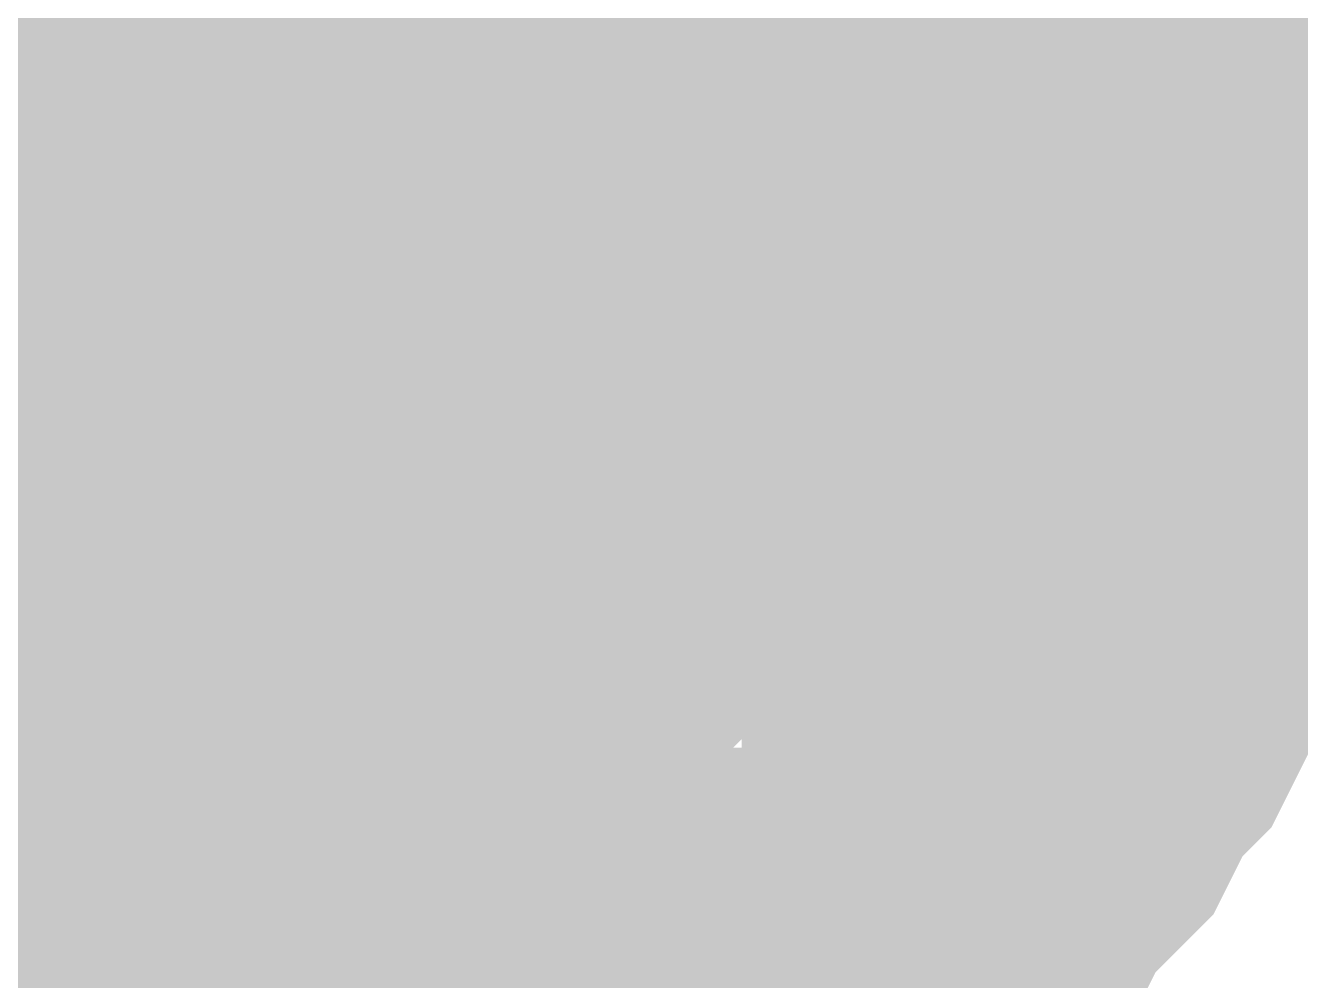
# Model space of a CAD drawing. Header units: inches. Extents: x 0 to 841, y 0 to 594.
# Drawn here: x 272.357 to 273.345, y 116.917 to 117.657 of the extents above; entities that cross this region are included whole.
import ezdxf

# ---------------------------------------------------------------- set-up
doc = ezdxf.new("R2010")
doc.units = ezdxf.units.IN
doc.layers.add('Sheet', color=255, linetype='Continuous')

msp = doc.modelspace()

# ---------------------------------------------------------------- linework, layer by layer
at = {"layer": 'Sheet'}
msp.add_lwpolyline([(272.24601, 117.5, 0.508, 0.508, 1), (272.75401, 117.5, 0.508, 0.508, 1)], format="xyseb", close=True, dxfattribs=at)
for points in [[(272.90728, 117.82078, 0.29972, 0.29972, 0), (272.92974, 117.79832, 0.29972, 0.29972, 0), (272.92974, 117.77586, 0.29972, 0.29972, 0), (272.9522, 117.7534, 0.29972, 0.29972, 0), (272.9522, 117.73094, 0.29972, 0.29972, 0), (272.97466, 117.70848, 0.29972, 0.29972, 0), (272.97466, 117.68603, 0.29972, 0.29972, 0), (272.99712, 117.66357, 0.29972, 0.29972, 0), (272.99712, 117.64111, 0.29972, 0.29972, 0), (272.99712, 117.61865, 0.29972, 0.29972, 0), (273.01957, 117.59619, 0.29972, 0.29972, 0), (273.01957, 117.57373, 0.29972, 0.29972, 0), (273.01957, 117.52881, 0.29972, 0.29972, 0), (273.01957, 117.50635, 0.29972, 0.29972, 0), (273.01957, 117.48389, 0.29972, 0.29972, 0)], [(272.90728, 117.82078, 0.29972, 0.29972, 0), (272.92974, 117.79832, 0.29972, 0.29972, 0), (272.92974, 117.77586, 0.29972, 0.29972, 0), (272.9522, 117.7534, 0.29972, 0.29972, 0), (272.9522, 117.73094, 0.29972, 0.29972, 0), (272.97466, 117.70848, 0.29972, 0.29972, 0), (272.97466, 117.68603, 0.29972, 0.29972, 0), (272.99712, 117.66357, 0.29972, 0.29972, 0), (272.99712, 117.64111, 0.29972, 0.29972, 0), (272.99712, 117.61865, 0.29972, 0.29972, 0), (273.01957, 117.59619, 0.29972, 0.29972, 0), (273.01957, 117.57373, 0.29972, 0.29972, 0), (273.01957, 117.52881, 0.29972, 0.29972, 0), (273.01957, 117.50635, 0.29972, 0.29972, 0), (273.01957, 117.48389, 0.29972, 0.29972, 0)], [(273.22169, 117.82078, 0.29972, 0.29972, 0), (273.22169, 117.77586, 0.29972, 0.29972, 0), (273.24415, 117.7534, 0.29972, 0.29972, 0), (273.24415, 117.70848, 0.29972, 0.29972, 0), (273.26661, 117.68603, 0.29972, 0.29972, 0), (273.26661, 117.64111, 0.29972, 0.29972, 0), (273.28907, 117.59619, 0.29972, 0.29972, 0), (273.28907, 117.57373, 0.29972, 0.29972, 0), (273.28907, 117.52881, 0.29972, 0.29972, 0), (273.28907, 117.48389, 0.29972, 0.29972, 0)], [(273.22169, 117.82078, 0.29972, 0.29972, 0), (273.22169, 117.77586, 0.29972, 0.29972, 0), (273.24415, 117.7534, 0.29972, 0.29972, 0), (273.24415, 117.70848, 0.29972, 0.29972, 0), (273.26661, 117.68603, 0.29972, 0.29972, 0), (273.26661, 117.64111, 0.29972, 0.29972, 0), (273.28907, 117.59619, 0.29972, 0.29972, 0), (273.28907, 117.57373, 0.29972, 0.29972, 0), (273.28907, 117.52881, 0.29972, 0.29972, 0), (273.28907, 117.48389, 0.29972, 0.29972, 0)], [(273.22169, 117.82078, 0.29972, 0.29972, 0), (273.22169, 117.77586, 0.29972, 0.29972, 0), (273.24415, 117.7534, 0.29972, 0.29972, 0), (273.24415, 117.70848, 0.29972, 0.29972, 0), (273.26661, 117.68603, 0.29972, 0.29972, 0), (273.26661, 117.64111, 0.29972, 0.29972, 0), (273.28907, 117.59619, 0.29972, 0.29972, 0), (273.28907, 117.57373, 0.29972, 0.29972, 0), (273.28907, 117.52881, 0.29972, 0.29972, 0), (273.28907, 117.48389, 0.29972, 0.29972, 0)], [(257.52369, 117.48389, 0.7493, 0.7493, 0), (272.5255, 117.48389, 0.7493, 0.7493, 0), (272.5255, 114.99093, 0.7493, 0.7493, 0)], [(277.51114, 117.48389, 0.7493, 0.7493, 0), (272.5255, 117.48389, 0.7493, 0.7493, 0)], [(272.97466, 117.70848, 0.09906, 0.09906, 0), (272.97466, 117.68603, 0.09906, 0.09906, 0), (272.99712, 117.66357, 0.09906, 0.09906, 0), (272.99712, 117.64111, 0.09906, 0.09906, 0), (272.99712, 117.61865, 0.09906, 0.09906, 0), (273.01957, 117.59619, 0.09906, 0.09906, 0), (273.01957, 117.57373, 0.09906, 0.09906, 0), (273.01957, 117.52881, 0.09906, 0.09906, 0), (273.01957, 117.50635, 0.09906, 0.09906, 0), (273.01957, 117.48389, 0.09906, 0.09906, 0)], [(272.97466, 117.70848, 0.09906, 0.09906, 0), (272.97466, 117.68603, 0.09906, 0.09906, 0), (272.99712, 117.66357, 0.09906, 0.09906, 0), (272.99712, 117.64111, 0.09906, 0.09906, 0), (272.99712, 117.61865, 0.09906, 0.09906, 0), (273.01957, 117.59619, 0.09906, 0.09906, 0), (273.01957, 117.57373, 0.09906, 0.09906, 0), (273.01957, 117.52881, 0.09906, 0.09906, 0), (273.01957, 117.50635, 0.09906, 0.09906, 0), (273.01957, 117.48389, 0.09906, 0.09906, 0)], [(273.24415, 117.70848, 0.09906, 0.09906, 0), (273.26661, 117.68603, 0.09906, 0.09906, 0), (273.26661, 117.64111, 0.09906, 0.09906, 0), (273.28907, 117.59619, 0.09906, 0.09906, 0), (273.28907, 117.57373, 0.09906, 0.09906, 0), (273.28907, 117.52881, 0.09906, 0.09906, 0), (273.28907, 117.48389, 0.09906, 0.09906, 0)], [(273.24415, 117.70848, 0.09906, 0.09906, 0), (273.26661, 117.68603, 0.09906, 0.09906, 0), (273.26661, 117.64111, 0.09906, 0.09906, 0), (273.28907, 117.59619, 0.09906, 0.09906, 0), (273.28907, 117.57373, 0.09906, 0.09906, 0), (273.28907, 117.52881, 0.09906, 0.09906, 0), (273.28907, 117.48389, 0.09906, 0.09906, 0)], [(273.24415, 117.70848, 0.09906, 0.09906, 0), (273.26661, 117.68603, 0.09906, 0.09906, 0), (273.26661, 117.64111, 0.09906, 0.09906, 0), (273.28907, 117.59619, 0.09906, 0.09906, 0), (273.28907, 117.57373, 0.09906, 0.09906, 0), (273.28907, 117.52881, 0.09906, 0.09906, 0), (273.28907, 117.48389, 0.09906, 0.09906, 0)], [(277.51114, 117.48389, 0.29972, 0.29972, 0), (272.5255, 117.48389, 0.29972, 0.29972, 0)], [(273.01957, 117.48389, 0.29972, 0.29972, 0), (273.01957, 117.46143, 0.29972, 0.29972, 0), (273.01957, 117.43897, 0.29972, 0.29972, 0), (273.01957, 117.41652, 0.29972, 0.29972, 0), (273.01957, 117.39406, 0.29972, 0.29972, 0), (272.99712, 117.3716, 0.29972, 0.29972, 0), (272.99712, 117.34914, 0.29972, 0.29972, 0), (272.99712, 117.30422, 0.29972, 0.29972, 0), (272.97466, 117.28176, 0.29972, 0.29972, 0), (272.97466, 117.28176, 0.29972, 0.29972, 0), (272.9522, 117.2593, 0.29972, 0.29972, 0), (272.9522, 117.23684, 0.29972, 0.29972, 0), (272.92974, 117.21438, 0.29972, 0.29972, 0), (272.92974, 117.19192, 0.29972, 0.29972, 0), (272.90728, 117.16946, 0.29972, 0.29972, 0), (272.88483, 117.14701, 0.29972, 0.29972, 0), (272.86237, 117.14701, 0.29972, 0.29972, 0), (272.86237, 117.12455, 0.29972, 0.29972, 0), (272.83991, 117.10209, 0.29972, 0.29972, 0), (272.81745, 117.07963, 0.29972, 0.29972, 0), (272.795, 117.07963, 0.29972, 0.29972, 0), (272.77254, 117.05717, 0.29972, 0.29972, 0), (272.75008, 117.05717, 0.29972, 0.29972, 0), (272.72762, 117.03471, 0.29972, 0.29972, 0), (272.72762, 117.03471, 0.29972, 0.29972, 0), (272.70516, 117.01225, 0.29972, 0.29972, 0), (272.66025, 117.01225, 0.29972, 0.29972, 0), (272.63779, 117.01225, 0.29972, 0.29972, 0), (272.61533, 116.98979, 0.29972, 0.29972, 0), (272.59288, 116.98979, 0.29972, 0.29972, 0), (272.57042, 116.98979, 0.29972, 0.29972, 0), (272.54796, 116.98979, 0.29972, 0.29972, 0), (272.5255, 116.98979, 0.29972, 0.29972, 0)], [(273.01957, 117.48389, 0.29972, 0.29972, 0), (273.01957, 117.46143, 0.29972, 0.29972, 0), (273.01957, 117.43897, 0.29972, 0.29972, 0), (273.01957, 117.41652, 0.29972, 0.29972, 0), (273.01957, 117.39406, 0.29972, 0.29972, 0), (272.99712, 117.3716, 0.29972, 0.29972, 0), (272.99712, 117.34914, 0.29972, 0.29972, 0), (272.99712, 117.30422, 0.29972, 0.29972, 0), (272.97466, 117.28176, 0.29972, 0.29972, 0), (272.97466, 117.28176, 0.29972, 0.29972, 0), (272.9522, 117.2593, 0.29972, 0.29972, 0), (272.9522, 117.23684, 0.29972, 0.29972, 0), (272.92974, 117.21438, 0.29972, 0.29972, 0), (272.92974, 117.19192, 0.29972, 0.29972, 0), (272.90728, 117.16946, 0.29972, 0.29972, 0), (272.88483, 117.14701, 0.29972, 0.29972, 0), (272.86237, 117.14701, 0.29972, 0.29972, 0), (272.86237, 117.12455, 0.29972, 0.29972, 0), (272.83991, 117.10209, 0.29972, 0.29972, 0), (272.81745, 117.07963, 0.29972, 0.29972, 0), (272.795, 117.07963, 0.29972, 0.29972, 0), (272.77254, 117.05717, 0.29972, 0.29972, 0), (272.75008, 117.05717, 0.29972, 0.29972, 0), (272.72762, 117.03471, 0.29972, 0.29972, 0), (272.72762, 117.03471, 0.29972, 0.29972, 0), (272.70516, 117.01225, 0.29972, 0.29972, 0), (272.66025, 117.01225, 0.29972, 0.29972, 0), (272.63779, 117.01225, 0.29972, 0.29972, 0), (272.61533, 116.98979, 0.29972, 0.29972, 0), (272.59288, 116.98979, 0.29972, 0.29972, 0), (272.57042, 116.98979, 0.29972, 0.29972, 0), (272.54796, 116.98979, 0.29972, 0.29972, 0), (272.5255, 116.98979, 0.29972, 0.29972, 0)], [(273.28907, 117.48389, 0.29972, 0.29972, 0), (273.28907, 117.43897, 0.29972, 0.29972, 0), (273.28907, 117.41652, 0.29972, 0.29972, 0), (273.28907, 117.3716, 0.29972, 0.29972, 0), (273.26661, 117.32668, 0.29972, 0.29972, 0), (273.26661, 117.30422, 0.29972, 0.29972, 0), (273.24415, 117.2593, 0.29972, 0.29972, 0), (273.24415, 117.23684, 0.29972, 0.29972, 0), (273.22169, 117.19192, 0.29972, 0.29972, 0), (273.22169, 117.16946, 0.29972, 0.29972, 0), (273.19924, 117.12455, 0.29972, 0.29972, 0), (273.17678, 117.10209, 0.29972, 0.29972, 0), (273.15432, 117.05717, 0.29972, 0.29972, 0), (273.13186, 117.03471, 0.29972, 0.29972, 0), (273.1094, 117.01225, 0.29972, 0.29972, 0), (273.08695, 116.96733, 0.29972, 0.29972, 0), (273.06449, 116.94487, 0.29972, 0.29972, 0), (273.04203, 116.92241, 0.29972, 0.29972, 0), (272.99712, 116.89995, 0.29972, 0.29972, 0), (272.97466, 116.8775, 0.29972, 0.29972, 0), (272.9522, 116.85504, 0.29972, 0.29972, 0), (272.90728, 116.83258, 0.29972, 0.29972, 0), (272.88483, 116.81012, 0.29972, 0.29972, 0), (272.83991, 116.78766, 0.29972, 0.29972, 0), (272.81745, 116.78766, 0.29972, 0.29972, 0), (272.77254, 116.7652, 0.29972, 0.29972, 0)], [(273.28907, 117.48389, 0.29972, 0.29972, 0), (273.28907, 117.43897, 0.29972, 0.29972, 0), (273.28907, 117.41652, 0.29972, 0.29972, 0), (273.28907, 117.3716, 0.29972, 0.29972, 0), (273.26661, 117.32668, 0.29972, 0.29972, 0), (273.26661, 117.30422, 0.29972, 0.29972, 0), (273.24415, 117.2593, 0.29972, 0.29972, 0), (273.24415, 117.23684, 0.29972, 0.29972, 0), (273.22169, 117.19192, 0.29972, 0.29972, 0), (273.22169, 117.16946, 0.29972, 0.29972, 0), (273.19924, 117.12455, 0.29972, 0.29972, 0), (273.17678, 117.10209, 0.29972, 0.29972, 0), (273.15432, 117.05717, 0.29972, 0.29972, 0), (273.13186, 117.03471, 0.29972, 0.29972, 0), (273.1094, 117.01225, 0.29972, 0.29972, 0), (273.08695, 116.96733, 0.29972, 0.29972, 0), (273.06449, 116.94487, 0.29972, 0.29972, 0), (273.04203, 116.92241, 0.29972, 0.29972, 0), (272.99712, 116.89995, 0.29972, 0.29972, 0), (272.97466, 116.8775, 0.29972, 0.29972, 0), (272.9522, 116.85504, 0.29972, 0.29972, 0), (272.90728, 116.83258, 0.29972, 0.29972, 0), (272.88483, 116.81012, 0.29972, 0.29972, 0), (272.83991, 116.78766, 0.29972, 0.29972, 0), (272.81745, 116.78766, 0.29972, 0.29972, 0), (272.77254, 116.7652, 0.29972, 0.29972, 0)], [(273.28907, 117.48389, 0.29972, 0.29972, 0), (273.28907, 117.43897, 0.29972, 0.29972, 0), (273.28907, 117.41652, 0.29972, 0.29972, 0), (273.28907, 117.3716, 0.29972, 0.29972, 0), (273.26661, 117.32668, 0.29972, 0.29972, 0), (273.26661, 117.30422, 0.29972, 0.29972, 0), (273.24415, 117.2593, 0.29972, 0.29972, 0), (273.24415, 117.23684, 0.29972, 0.29972, 0), (273.22169, 117.19192, 0.29972, 0.29972, 0), (273.22169, 117.16946, 0.29972, 0.29972, 0), (273.19924, 117.12455, 0.29972, 0.29972, 0), (273.17678, 117.10209, 0.29972, 0.29972, 0), (273.15432, 117.05717, 0.29972, 0.29972, 0), (273.13186, 117.03471, 0.29972, 0.29972, 0), (273.1094, 117.01225, 0.29972, 0.29972, 0), (273.08695, 116.96733, 0.29972, 0.29972, 0), (273.06449, 116.94487, 0.29972, 0.29972, 0), (273.04203, 116.92241, 0.29972, 0.29972, 0), (272.99712, 116.89995, 0.29972, 0.29972, 0), (272.97466, 116.8775, 0.29972, 0.29972, 0), (272.9522, 116.85504, 0.29972, 0.29972, 0), (272.90728, 116.83258, 0.29972, 0.29972, 0), (272.88483, 116.81012, 0.29972, 0.29972, 0), (272.83991, 116.78766, 0.29972, 0.29972, 0), (272.81745, 116.78766, 0.29972, 0.29972, 0), (272.77254, 116.7652, 0.29972, 0.29972, 0)], [(273.01957, 117.48389, 0.29972, 0.29972, 0), (273.01957, 117.48389, 0.29972, 0.29972, 0), (273.01957, 117.48389, 0.29972, 0.29972, 0), (273.01957, 117.48389, 0.29972, 0.29972, 0), (273.01957, 117.48389, 0.29972, 0.29972, 0), (273.01957, 117.48389, 0.29972, 0.29972, 0), (273.01957, 117.48389, 0.29972, 0.29972, 0), (273.01957, 117.48389, 0.29972, 0.29972, 0), (273.01957, 117.48389, 0.29972, 0.29972, 0), (273.01957, 117.48389, 0.29972, 0.29972, 0), (273.01957, 117.48389, 0.29972, 0.29972, 0), (273.01957, 117.48389, 0.29972, 0.29972, 0), (273.01957, 117.48389, 0.29972, 0.29972, 0), (273.01957, 117.48389, 0.29972, 0.29972, 0), (273.01957, 117.48389, 0.29972, 0.29972, 0), (273.01957, 117.48389, 0.29972, 0.29972, 0), (273.01957, 117.48389, 0.29972, 0.29972, 0), (273.01957, 117.48389, 0.29972, 0.29972, 0), (273.01957, 117.48389, 0.29972, 0.29972, 0), (273.01957, 117.48389, 0.29972, 0.29972, 0), (273.01957, 117.48389, 0.29972, 0.29972, 0), (273.01957, 117.48389, 0.29972, 0.29972, 0), (273.01957, 117.48389, 0.29972, 0.29972, 0), (273.01957, 117.48389, 0.29972, 0.29972, 0), (273.01957, 117.48389, 0.29972, 0.29972, 0), (273.01957, 117.48389, 0.29972, 0.29972, 0), (273.01957, 117.48389, 0.29972, 0.29972, 0), (273.01957, 117.48389, 0.29972, 0.29972, 0), (273.01957, 117.48389, 0.29972, 0.29972, 0), (273.01957, 117.48389, 0.29972, 0.29972, 0), (273.01957, 117.48389, 0.29972, 0.29972, 0), (273.01957, 117.48389, 0.29972, 0.29972, 0), (273.01957, 117.48389, 0.29972, 0.29972, 0)], [(273.01957, 117.48389, 0.29972, 0.29972, 0), (273.01957, 117.48389, 0.29972, 0.29972, 0)], [(273.01957, 117.48389, 0.29972, 0.29972, 0), (273.01957, 117.48389, 0.29972, 0.29972, 0), (273.01957, 117.48389, 0.29972, 0.29972, 0), (273.01957, 117.48389, 0.29972, 0.29972, 0), (273.01957, 117.48389, 0.29972, 0.29972, 0), (273.01957, 117.48389, 0.29972, 0.29972, 0), (273.01957, 117.48389, 0.29972, 0.29972, 0), (273.01957, 117.48389, 0.29972, 0.29972, 0), (273.01957, 117.48389, 0.29972, 0.29972, 0), (273.01957, 117.48389, 0.29972, 0.29972, 0), (273.01957, 117.48389, 0.29972, 0.29972, 0), (273.01957, 117.48389, 0.29972, 0.29972, 0), (273.01957, 117.48389, 0.29972, 0.29972, 0), (273.01957, 117.48389, 0.29972, 0.29972, 0), (273.01957, 117.48389, 0.29972, 0.29972, 0), (273.01957, 117.48389, 0.29972, 0.29972, 0), (273.01957, 117.48389, 0.29972, 0.29972, 0), (273.01957, 117.48389, 0.29972, 0.29972, 0), (273.01957, 117.48389, 0.29972, 0.29972, 0), (273.01957, 117.48389, 0.29972, 0.29972, 0), (273.01957, 117.48389, 0.29972, 0.29972, 0), (273.01957, 117.48389, 0.29972, 0.29972, 0), (273.01957, 117.48389, 0.29972, 0.29972, 0), (273.01957, 117.48389, 0.29972, 0.29972, 0), (273.01957, 117.48389, 0.29972, 0.29972, 0), (273.01957, 117.48389, 0.29972, 0.29972, 0), (273.01957, 117.48389, 0.29972, 0.29972, 0), (273.01957, 117.48389, 0.29972, 0.29972, 0), (273.01957, 117.48389, 0.29972, 0.29972, 0), (273.01957, 117.48389, 0.29972, 0.29972, 0), (273.01957, 117.48389, 0.29972, 0.29972, 0), (273.01957, 117.48389, 0.29972, 0.29972, 0), (273.01957, 117.48389, 0.29972, 0.29972, 0)], [(273.01957, 117.48389, 0.29972, 0.29972, 0), (273.01957, 117.48389, 0.29972, 0.29972, 0)], [(273.28907, 117.48389, 0.29972, 0.29972, 0), (273.28907, 117.48389, 0.29972, 0.29972, 0), (273.28907, 117.48389, 0.29972, 0.29972, 0), (273.28907, 117.48389, 0.29972, 0.29972, 0), (273.28907, 117.48389, 0.29972, 0.29972, 0), (273.28907, 117.48389, 0.29972, 0.29972, 0), (273.28907, 117.48389, 0.29972, 0.29972, 0), (273.28907, 117.48389, 0.29972, 0.29972, 0), (273.28907, 117.48389, 0.29972, 0.29972, 0), (273.28907, 117.48389, 0.29972, 0.29972, 0), (273.28907, 117.48389, 0.29972, 0.29972, 0), (273.28907, 117.48389, 0.29972, 0.29972, 0), (273.28907, 117.48389, 0.29972, 0.29972, 0), (273.28907, 117.48389, 0.29972, 0.29972, 0), (273.28907, 117.48389, 0.29972, 0.29972, 0), (273.28907, 117.48389, 0.29972, 0.29972, 0), (273.28907, 117.48389, 0.29972, 0.29972, 0), (273.28907, 117.48389, 0.29972, 0.29972, 0), (273.28907, 117.48389, 0.29972, 0.29972, 0), (273.28907, 117.48389, 0.29972, 0.29972, 0), (273.28907, 117.48389, 0.29972, 0.29972, 0), (273.28907, 117.48389, 0.29972, 0.29972, 0), (273.28907, 117.48389, 0.29972, 0.29972, 0), (273.28907, 117.48389, 0.29972, 0.29972, 0), (273.28907, 117.48389, 0.29972, 0.29972, 0), (273.28907, 117.48389, 0.29972, 0.29972, 0), (273.28907, 117.48389, 0.29972, 0.29972, 0), (273.28907, 117.48389, 0.29972, 0.29972, 0), (273.28907, 117.48389, 0.29972, 0.29972, 0), (273.28907, 117.48389, 0.29972, 0.29972, 0), (273.28907, 117.48389, 0.29972, 0.29972, 0), (273.28907, 117.48389, 0.29972, 0.29972, 0), (273.28907, 117.48389, 0.29972, 0.29972, 0)], [(273.28907, 117.48389, 0.29972, 0.29972, 0), (273.28907, 117.48389, 0.29972, 0.29972, 0)], [(273.28907, 117.48389, 0.29972, 0.29972, 0), (273.28907, 117.48389, 0.29972, 0.29972, 0), (273.28907, 117.48389, 0.29972, 0.29972, 0), (273.28907, 117.48389, 0.29972, 0.29972, 0), (273.28907, 117.48389, 0.29972, 0.29972, 0), (273.28907, 117.48389, 0.29972, 0.29972, 0), (273.28907, 117.48389, 0.29972, 0.29972, 0), (273.28907, 117.48389, 0.29972, 0.29972, 0), (273.28907, 117.48389, 0.29972, 0.29972, 0), (273.28907, 117.48389, 0.29972, 0.29972, 0), (273.28907, 117.48389, 0.29972, 0.29972, 0), (273.28907, 117.48389, 0.29972, 0.29972, 0), (273.28907, 117.48389, 0.29972, 0.29972, 0), (273.28907, 117.48389, 0.29972, 0.29972, 0), (273.28907, 117.48389, 0.29972, 0.29972, 0), (273.28907, 117.48389, 0.29972, 0.29972, 0), (273.28907, 117.48389, 0.29972, 0.29972, 0), (273.28907, 117.48389, 0.29972, 0.29972, 0), (273.28907, 117.48389, 0.29972, 0.29972, 0), (273.28907, 117.48389, 0.29972, 0.29972, 0), (273.28907, 117.48389, 0.29972, 0.29972, 0), (273.28907, 117.48389, 0.29972, 0.29972, 0), (273.28907, 117.48389, 0.29972, 0.29972, 0), (273.28907, 117.48389, 0.29972, 0.29972, 0), (273.28907, 117.48389, 0.29972, 0.29972, 0), (273.28907, 117.48389, 0.29972, 0.29972, 0), (273.28907, 117.48389, 0.29972, 0.29972, 0), (273.28907, 117.48389, 0.29972, 0.29972, 0), (273.28907, 117.48389, 0.29972, 0.29972, 0), (273.28907, 117.48389, 0.29972, 0.29972, 0), (273.28907, 117.48389, 0.29972, 0.29972, 0), (273.28907, 117.48389, 0.29972, 0.29972, 0), (273.28907, 117.48389, 0.29972, 0.29972, 0)], [(273.28907, 117.48389, 0.29972, 0.29972, 0), (273.28907, 117.48389, 0.29972, 0.29972, 0)], [(273.28907, 117.48389, 0.29972, 0.29972, 0), (273.28907, 117.48389, 0.29972, 0.29972, 0), (273.28907, 117.48389, 0.29972, 0.29972, 0), (273.28907, 117.48389, 0.29972, 0.29972, 0), (273.28907, 117.48389, 0.29972, 0.29972, 0), (273.28907, 117.48389, 0.29972, 0.29972, 0), (273.28907, 117.48389, 0.29972, 0.29972, 0), (273.28907, 117.48389, 0.29972, 0.29972, 0), (273.28907, 117.48389, 0.29972, 0.29972, 0), (273.28907, 117.48389, 0.29972, 0.29972, 0), (273.28907, 117.48389, 0.29972, 0.29972, 0), (273.28907, 117.48389, 0.29972, 0.29972, 0), (273.28907, 117.48389, 0.29972, 0.29972, 0), (273.28907, 117.48389, 0.29972, 0.29972, 0), (273.28907, 117.48389, 0.29972, 0.29972, 0), (273.28907, 117.48389, 0.29972, 0.29972, 0), (273.28907, 117.48389, 0.29972, 0.29972, 0), (273.28907, 117.48389, 0.29972, 0.29972, 0), (273.28907, 117.48389, 0.29972, 0.29972, 0), (273.28907, 117.48389, 0.29972, 0.29972, 0), (273.28907, 117.48389, 0.29972, 0.29972, 0), (273.28907, 117.48389, 0.29972, 0.29972, 0), (273.28907, 117.48389, 0.29972, 0.29972, 0), (273.28907, 117.48389, 0.29972, 0.29972, 0), (273.28907, 117.48389, 0.29972, 0.29972, 0), (273.28907, 117.48389, 0.29972, 0.29972, 0), (273.28907, 117.48389, 0.29972, 0.29972, 0), (273.28907, 117.48389, 0.29972, 0.29972, 0), (273.28907, 117.48389, 0.29972, 0.29972, 0), (273.28907, 117.48389, 0.29972, 0.29972, 0), (273.28907, 117.48389, 0.29972, 0.29972, 0), (273.28907, 117.48389, 0.29972, 0.29972, 0), (273.28907, 117.48389, 0.29972, 0.29972, 0)], [(273.28907, 117.48389, 0.29972, 0.29972, 0), (273.28907, 117.48389, 0.29972, 0.29972, 0)], [(273.01957, 117.48389, 0.09906, 0.09906, 0), (273.01957, 117.46143, 0.09906, 0.09906, 0), (273.01957, 117.43897, 0.09906, 0.09906, 0), (273.01957, 117.41652, 0.09906, 0.09906, 0), (273.01957, 117.39406, 0.09906, 0.09906, 0), (272.99712, 117.3716, 0.09906, 0.09906, 0), (272.99712, 117.34914, 0.09906, 0.09906, 0), (272.99712, 117.30422, 0.09906, 0.09906, 0), (272.97466, 117.28176, 0.09906, 0.09906, 0), (272.97466, 117.28176, 0.09906, 0.09906, 0), (272.9522, 117.2593, 0.09906, 0.09906, 0), (272.9522, 117.23684, 0.09906, 0.09906, 0), (272.92974, 117.21438, 0.09906, 0.09906, 0), (272.92974, 117.19192, 0.09906, 0.09906, 0), (272.90728, 117.16946, 0.09906, 0.09906, 0), (272.88483, 117.14701, 0.09906, 0.09906, 0), (272.86237, 117.14701, 0.09906, 0.09906, 0), (272.86237, 117.12455, 0.09906, 0.09906, 0), (272.83991, 117.10209, 0.09906, 0.09906, 0), (272.81745, 117.07963, 0.09906, 0.09906, 0), (272.795, 117.07963, 0.09906, 0.09906, 0), (272.77254, 117.05717, 0.09906, 0.09906, 0), (272.75008, 117.05717, 0.09906, 0.09906, 0), (272.72762, 117.03471, 0.09906, 0.09906, 0), (272.72762, 117.03471, 0.09906, 0.09906, 0), (272.70516, 117.01225, 0.09906, 0.09906, 0), (272.66025, 117.01225, 0.09906, 0.09906, 0), (272.63779, 117.01225, 0.09906, 0.09906, 0), (272.61533, 116.98979, 0.09906, 0.09906, 0), (272.59288, 116.98979, 0.09906, 0.09906, 0), (272.57042, 116.98979, 0.09906, 0.09906, 0), (272.54796, 116.98979, 0.09906, 0.09906, 0), (272.5255, 116.98979, 0.09906, 0.09906, 0)], [(273.01957, 117.48389, 0.09906, 0.09906, 0), (273.01957, 117.46143, 0.09906, 0.09906, 0), (273.01957, 117.43897, 0.09906, 0.09906, 0), (273.01957, 117.41652, 0.09906, 0.09906, 0), (273.01957, 117.39406, 0.09906, 0.09906, 0), (272.99712, 117.3716, 0.09906, 0.09906, 0), (272.99712, 117.34914, 0.09906, 0.09906, 0), (272.99712, 117.30422, 0.09906, 0.09906, 0), (272.97466, 117.28176, 0.09906, 0.09906, 0), (272.97466, 117.28176, 0.09906, 0.09906, 0), (272.9522, 117.2593, 0.09906, 0.09906, 0), (272.9522, 117.23684, 0.09906, 0.09906, 0), (272.92974, 117.21438, 0.09906, 0.09906, 0), (272.92974, 117.19192, 0.09906, 0.09906, 0), (272.90728, 117.16946, 0.09906, 0.09906, 0), (272.88483, 117.14701, 0.09906, 0.09906, 0), (272.86237, 117.14701, 0.09906, 0.09906, 0), (272.86237, 117.12455, 0.09906, 0.09906, 0), (272.83991, 117.10209, 0.09906, 0.09906, 0), (272.81745, 117.07963, 0.09906, 0.09906, 0), (272.795, 117.07963, 0.09906, 0.09906, 0), (272.77254, 117.05717, 0.09906, 0.09906, 0), (272.75008, 117.05717, 0.09906, 0.09906, 0), (272.72762, 117.03471, 0.09906, 0.09906, 0), (272.72762, 117.03471, 0.09906, 0.09906, 0), (272.70516, 117.01225, 0.09906, 0.09906, 0), (272.66025, 117.01225, 0.09906, 0.09906, 0), (272.63779, 117.01225, 0.09906, 0.09906, 0), (272.61533, 116.98979, 0.09906, 0.09906, 0), (272.59288, 116.98979, 0.09906, 0.09906, 0), (272.57042, 116.98979, 0.09906, 0.09906, 0), (272.54796, 116.98979, 0.09906, 0.09906, 0), (272.5255, 116.98979, 0.09906, 0.09906, 0)], [(273.28907, 117.48389, 0.09906, 0.09906, 0), (273.28907, 117.43897, 0.09906, 0.09906, 0), (273.28907, 117.41652, 0.09906, 0.09906, 0), (273.28907, 117.3716, 0.09906, 0.09906, 0), (273.26661, 117.32668, 0.09906, 0.09906, 0), (273.26661, 117.30422, 0.09906, 0.09906, 0), (273.24415, 117.2593, 0.09906, 0.09906, 0), (273.24415, 117.23684, 0.09906, 0.09906, 0), (273.22169, 117.19192, 0.09906, 0.09906, 0), (273.22169, 117.16946, 0.09906, 0.09906, 0), (273.19924, 117.12455, 0.09906, 0.09906, 0), (273.17678, 117.10209, 0.09906, 0.09906, 0), (273.15432, 117.05717, 0.09906, 0.09906, 0), (273.13186, 117.03471, 0.09906, 0.09906, 0), (273.1094, 117.01225, 0.09906, 0.09906, 0), (273.08695, 116.96733, 0.09906, 0.09906, 0), (273.06449, 116.94487, 0.09906, 0.09906, 0), (273.04203, 116.92241, 0.09906, 0.09906, 0), (272.99712, 116.89995, 0.09906, 0.09906, 0), (272.97466, 116.8775, 0.09906, 0.09906, 0), (272.9522, 116.85504, 0.09906, 0.09906, 0)], [(273.28907, 117.48389, 0.09906, 0.09906, 0), (273.28907, 117.43897, 0.09906, 0.09906, 0), (273.28907, 117.41652, 0.09906, 0.09906, 0), (273.28907, 117.3716, 0.09906, 0.09906, 0), (273.26661, 117.32668, 0.09906, 0.09906, 0), (273.26661, 117.30422, 0.09906, 0.09906, 0), (273.24415, 117.2593, 0.09906, 0.09906, 0), (273.24415, 117.23684, 0.09906, 0.09906, 0), (273.22169, 117.19192, 0.09906, 0.09906, 0), (273.22169, 117.16946, 0.09906, 0.09906, 0), (273.19924, 117.12455, 0.09906, 0.09906, 0), (273.17678, 117.10209, 0.09906, 0.09906, 0), (273.15432, 117.05717, 0.09906, 0.09906, 0), (273.13186, 117.03471, 0.09906, 0.09906, 0), (273.1094, 117.01225, 0.09906, 0.09906, 0), (273.08695, 116.96733, 0.09906, 0.09906, 0), (273.06449, 116.94487, 0.09906, 0.09906, 0), (273.04203, 116.92241, 0.09906, 0.09906, 0), (272.99712, 116.89995, 0.09906, 0.09906, 0), (272.97466, 116.8775, 0.09906, 0.09906, 0), (272.9522, 116.85504, 0.09906, 0.09906, 0)], [(273.28907, 117.48389, 0.09906, 0.09906, 0), (273.28907, 117.43897, 0.09906, 0.09906, 0), (273.28907, 117.41652, 0.09906, 0.09906, 0), (273.28907, 117.3716, 0.09906, 0.09906, 0), (273.26661, 117.32668, 0.09906, 0.09906, 0), (273.26661, 117.30422, 0.09906, 0.09906, 0), (273.24415, 117.2593, 0.09906, 0.09906, 0), (273.24415, 117.23684, 0.09906, 0.09906, 0), (273.22169, 117.19192, 0.09906, 0.09906, 0), (273.22169, 117.16946, 0.09906, 0.09906, 0), (273.19924, 117.12455, 0.09906, 0.09906, 0), (273.17678, 117.10209, 0.09906, 0.09906, 0), (273.15432, 117.05717, 0.09906, 0.09906, 0), (273.13186, 117.03471, 0.09906, 0.09906, 0), (273.1094, 117.01225, 0.09906, 0.09906, 0), (273.08695, 116.96733, 0.09906, 0.09906, 0), (273.06449, 116.94487, 0.09906, 0.09906, 0), (273.04203, 116.92241, 0.09906, 0.09906, 0), (272.99712, 116.89995, 0.09906, 0.09906, 0), (272.97466, 116.8775, 0.09906, 0.09906, 0), (272.9522, 116.85504, 0.09906, 0.09906, 0)], [(273.01957, 117.48389, 0.09906, 0.09906, 0), (273.01957, 117.48389, 0.09906, 0.09906, 0), (273.01957, 117.48389, 0.09906, 0.09906, 0), (273.01957, 117.48389, 0.09906, 0.09906, 0), (273.01957, 117.48389, 0.09906, 0.09906, 0), (273.01957, 117.48389, 0.09906, 0.09906, 0), (273.01957, 117.48389, 0.09906, 0.09906, 0), (273.01957, 117.48389, 0.09906, 0.09906, 0), (273.01957, 117.48389, 0.09906, 0.09906, 0), (273.01957, 117.48389, 0.09906, 0.09906, 0), (273.01957, 117.48389, 0.09906, 0.09906, 0), (273.01957, 117.48389, 0.09906, 0.09906, 0), (273.01957, 117.48389, 0.09906, 0.09906, 0), (273.01957, 117.48389, 0.09906, 0.09906, 0), (273.01957, 117.48389, 0.09906, 0.09906, 0), (273.01957, 117.48389, 0.09906, 0.09906, 0), (273.01957, 117.48389, 0.09906, 0.09906, 0), (273.01957, 117.48389, 0.09906, 0.09906, 0), (273.01957, 117.48389, 0.09906, 0.09906, 0), (273.01957, 117.48389, 0.09906, 0.09906, 0), (273.01957, 117.48389, 0.09906, 0.09906, 0), (273.01957, 117.48389, 0.09906, 0.09906, 0), (273.01957, 117.48389, 0.09906, 0.09906, 0), (273.01957, 117.48389, 0.09906, 0.09906, 0), (273.01957, 117.48389, 0.09906, 0.09906, 0), (273.01957, 117.48389, 0.09906, 0.09906, 0), (273.01957, 117.48389, 0.09906, 0.09906, 0), (273.01957, 117.48389, 0.09906, 0.09906, 0), (273.01957, 117.48389, 0.09906, 0.09906, 0), (273.01957, 117.48389, 0.09906, 0.09906, 0), (273.01957, 117.48389, 0.09906, 0.09906, 0), (273.01957, 117.48389, 0.09906, 0.09906, 0), (273.01957, 117.48389, 0.09906, 0.09906, 0)], [(273.01957, 117.48389, 0.09906, 0.09906, 0), (273.01957, 117.48389, 0.09906, 0.09906, 0)], [(273.01957, 117.48389, 0.09906, 0.09906, 0), (273.01957, 117.48389, 0.09906, 0.09906, 0), (273.01957, 117.48389, 0.09906, 0.09906, 0), (273.01957, 117.48389, 0.09906, 0.09906, 0), (273.01957, 117.48389, 0.09906, 0.09906, 0), (273.01957, 117.48389, 0.09906, 0.09906, 0), (273.01957, 117.48389, 0.09906, 0.09906, 0), (273.01957, 117.48389, 0.09906, 0.09906, 0), (273.01957, 117.48389, 0.09906, 0.09906, 0), (273.01957, 117.48389, 0.09906, 0.09906, 0), (273.01957, 117.48389, 0.09906, 0.09906, 0), (273.01957, 117.48389, 0.09906, 0.09906, 0), (273.01957, 117.48389, 0.09906, 0.09906, 0), (273.01957, 117.48389, 0.09906, 0.09906, 0), (273.01957, 117.48389, 0.09906, 0.09906, 0), (273.01957, 117.48389, 0.09906, 0.09906, 0), (273.01957, 117.48389, 0.09906, 0.09906, 0), (273.01957, 117.48389, 0.09906, 0.09906, 0), (273.01957, 117.48389, 0.09906, 0.09906, 0), (273.01957, 117.48389, 0.09906, 0.09906, 0), (273.01957, 117.48389, 0.09906, 0.09906, 0), (273.01957, 117.48389, 0.09906, 0.09906, 0), (273.01957, 117.48389, 0.09906, 0.09906, 0), (273.01957, 117.48389, 0.09906, 0.09906, 0), (273.01957, 117.48389, 0.09906, 0.09906, 0), (273.01957, 117.48389, 0.09906, 0.09906, 0), (273.01957, 117.48389, 0.09906, 0.09906, 0), (273.01957, 117.48389, 0.09906, 0.09906, 0), (273.01957, 117.48389, 0.09906, 0.09906, 0), (273.01957, 117.48389, 0.09906, 0.09906, 0), (273.01957, 117.48389, 0.09906, 0.09906, 0), (273.01957, 117.48389, 0.09906, 0.09906, 0), (273.01957, 117.48389, 0.09906, 0.09906, 0)], [(273.01957, 117.48389, 0.09906, 0.09906, 0), (273.01957, 117.48389, 0.09906, 0.09906, 0)], [(273.28907, 117.48389, 0.09906, 0.09906, 0), (273.28907, 117.48389, 0.09906, 0.09906, 0), (273.28907, 117.48389, 0.09906, 0.09906, 0), (273.28907, 117.48389, 0.09906, 0.09906, 0), (273.28907, 117.48389, 0.09906, 0.09906, 0), (273.28907, 117.48389, 0.09906, 0.09906, 0), (273.28907, 117.48389, 0.09906, 0.09906, 0), (273.28907, 117.48389, 0.09906, 0.09906, 0), (273.28907, 117.48389, 0.09906, 0.09906, 0), (273.28907, 117.48389, 0.09906, 0.09906, 0), (273.28907, 117.48389, 0.09906, 0.09906, 0), (273.28907, 117.48389, 0.09906, 0.09906, 0), (273.28907, 117.48389, 0.09906, 0.09906, 0), (273.28907, 117.48389, 0.09906, 0.09906, 0), (273.28907, 117.48389, 0.09906, 0.09906, 0), (273.28907, 117.48389, 0.09906, 0.09906, 0), (273.28907, 117.48389, 0.09906, 0.09906, 0), (273.28907, 117.48389, 0.09906, 0.09906, 0), (273.28907, 117.48389, 0.09906, 0.09906, 0), (273.28907, 117.48389, 0.09906, 0.09906, 0), (273.28907, 117.48389, 0.09906, 0.09906, 0), (273.28907, 117.48389, 0.09906, 0.09906, 0), (273.28907, 117.48389, 0.09906, 0.09906, 0), (273.28907, 117.48389, 0.09906, 0.09906, 0), (273.28907, 117.48389, 0.09906, 0.09906, 0), (273.28907, 117.48389, 0.09906, 0.09906, 0), (273.28907, 117.48389, 0.09906, 0.09906, 0), (273.28907, 117.48389, 0.09906, 0.09906, 0), (273.28907, 117.48389, 0.09906, 0.09906, 0), (273.28907, 117.48389, 0.09906, 0.09906, 0), (273.28907, 117.48389, 0.09906, 0.09906, 0), (273.28907, 117.48389, 0.09906, 0.09906, 0), (273.28907, 117.48389, 0.09906, 0.09906, 0)], [(273.28907, 117.48389, 0.09906, 0.09906, 0), (273.28907, 117.48389, 0.09906, 0.09906, 0)], [(273.28907, 117.48389, 0.09906, 0.09906, 0), (273.28907, 117.48389, 0.09906, 0.09906, 0), (273.28907, 117.48389, 0.09906, 0.09906, 0), (273.28907, 117.48389, 0.09906, 0.09906, 0), (273.28907, 117.48389, 0.09906, 0.09906, 0), (273.28907, 117.48389, 0.09906, 0.09906, 0), (273.28907, 117.48389, 0.09906, 0.09906, 0), (273.28907, 117.48389, 0.09906, 0.09906, 0), (273.28907, 117.48389, 0.09906, 0.09906, 0), (273.28907, 117.48389, 0.09906, 0.09906, 0), (273.28907, 117.48389, 0.09906, 0.09906, 0), (273.28907, 117.48389, 0.09906, 0.09906, 0), (273.28907, 117.48389, 0.09906, 0.09906, 0), (273.28907, 117.48389, 0.09906, 0.09906, 0), (273.28907, 117.48389, 0.09906, 0.09906, 0), (273.28907, 117.48389, 0.09906, 0.09906, 0), (273.28907, 117.48389, 0.09906, 0.09906, 0), (273.28907, 117.48389, 0.09906, 0.09906, 0), (273.28907, 117.48389, 0.09906, 0.09906, 0), (273.28907, 117.48389, 0.09906, 0.09906, 0), (273.28907, 117.48389, 0.09906, 0.09906, 0), (273.28907, 117.48389, 0.09906, 0.09906, 0), (273.28907, 117.48389, 0.09906, 0.09906, 0), (273.28907, 117.48389, 0.09906, 0.09906, 0), (273.28907, 117.48389, 0.09906, 0.09906, 0), (273.28907, 117.48389, 0.09906, 0.09906, 0), (273.28907, 117.48389, 0.09906, 0.09906, 0), (273.28907, 117.48389, 0.09906, 0.09906, 0), (273.28907, 117.48389, 0.09906, 0.09906, 0), (273.28907, 117.48389, 0.09906, 0.09906, 0), (273.28907, 117.48389, 0.09906, 0.09906, 0), (273.28907, 117.48389, 0.09906, 0.09906, 0), (273.28907, 117.48389, 0.09906, 0.09906, 0)], [(273.28907, 117.48389, 0.09906, 0.09906, 0), (273.28907, 117.48389, 0.09906, 0.09906, 0)], [(273.28907, 117.48389, 0.09906, 0.09906, 0), (273.28907, 117.48389, 0.09906, 0.09906, 0), (273.28907, 117.48389, 0.09906, 0.09906, 0), (273.28907, 117.48389, 0.09906, 0.09906, 0), (273.28907, 117.48389, 0.09906, 0.09906, 0), (273.28907, 117.48389, 0.09906, 0.09906, 0), (273.28907, 117.48389, 0.09906, 0.09906, 0), (273.28907, 117.48389, 0.09906, 0.09906, 0), (273.28907, 117.48389, 0.09906, 0.09906, 0), (273.28907, 117.48389, 0.09906, 0.09906, 0), (273.28907, 117.48389, 0.09906, 0.09906, 0), (273.28907, 117.48389, 0.09906, 0.09906, 0), (273.28907, 117.48389, 0.09906, 0.09906, 0), (273.28907, 117.48389, 0.09906, 0.09906, 0), (273.28907, 117.48389, 0.09906, 0.09906, 0), (273.28907, 117.48389, 0.09906, 0.09906, 0), (273.28907, 117.48389, 0.09906, 0.09906, 0), (273.28907, 117.48389, 0.09906, 0.09906, 0), (273.28907, 117.48389, 0.09906, 0.09906, 0), (273.28907, 117.48389, 0.09906, 0.09906, 0), (273.28907, 117.48389, 0.09906, 0.09906, 0), (273.28907, 117.48389, 0.09906, 0.09906, 0), (273.28907, 117.48389, 0.09906, 0.09906, 0), (273.28907, 117.48389, 0.09906, 0.09906, 0), (273.28907, 117.48389, 0.09906, 0.09906, 0), (273.28907, 117.48389, 0.09906, 0.09906, 0), (273.28907, 117.48389, 0.09906, 0.09906, 0), (273.28907, 117.48389, 0.09906, 0.09906, 0), (273.28907, 117.48389, 0.09906, 0.09906, 0), (273.28907, 117.48389, 0.09906, 0.09906, 0), (273.28907, 117.48389, 0.09906, 0.09906, 0), (273.28907, 117.48389, 0.09906, 0.09906, 0), (273.28907, 117.48389, 0.09906, 0.09906, 0)], [(273.28907, 117.48389, 0.09906, 0.09906, 0), (273.28907, 117.48389, 0.09906, 0.09906, 0)], [(272.5255, 116.98979, 0.29972, 0.29972, 0), (272.50304, 116.98979, 0.29972, 0.29972, 0), (272.48059, 116.98979, 0.29972, 0.29972, 0), (272.43567, 116.98979, 0.29972, 0.29972, 0), (272.41321, 116.98979, 0.29972, 0.29972, 0), (272.39076, 117.01225, 0.29972, 0.29972, 0), (272.3683, 117.01225, 0.29972, 0.29972, 0), (272.34584, 117.01225, 0.29972, 0.29972, 0), (272.32338, 117.03471, 0.29972, 0.29972, 0), (272.30092, 117.03471, 0.29972, 0.29972, 0), (272.27847, 117.05717, 0.29972, 0.29972, 0), (272.25601, 117.05717, 0.29972, 0.29972, 0), (272.23355, 117.07963, 0.29972, 0.29972, 0), (272.21109, 117.07963, 0.29972, 0.29972, 0), (272.18863, 117.10209, 0.29972, 0.29972, 0)], [(272.5255, 116.98979, 0.29972, 0.29972, 0), (272.50304, 116.98979, 0.29972, 0.29972, 0), (272.48059, 116.98979, 0.29972, 0.29972, 0), (272.43567, 116.98979, 0.29972, 0.29972, 0), (272.41321, 116.98979, 0.29972, 0.29972, 0), (272.39076, 117.01225, 0.29972, 0.29972, 0), (272.3683, 117.01225, 0.29972, 0.29972, 0), (272.34584, 117.01225, 0.29972, 0.29972, 0), (272.32338, 117.03471, 0.29972, 0.29972, 0), (272.30092, 117.03471, 0.29972, 0.29972, 0), (272.27847, 117.05717, 0.29972, 0.29972, 0), (272.25601, 117.05717, 0.29972, 0.29972, 0), (272.23355, 117.07963, 0.29972, 0.29972, 0), (272.21109, 117.07963, 0.29972, 0.29972, 0), (272.18863, 117.10209, 0.29972, 0.29972, 0)], [(272.5255, 116.98979, 0.09906, 0.09906, 0), (272.50304, 116.98979, 0.09906, 0.09906, 0), (272.48059, 116.98979, 0.09906, 0.09906, 0), (272.43567, 116.98979, 0.09906, 0.09906, 0), (272.41321, 116.98979, 0.09906, 0.09906, 0), (272.39076, 117.01225, 0.09906, 0.09906, 0), (272.3683, 117.01225, 0.09906, 0.09906, 0), (272.34584, 117.01225, 0.09906, 0.09906, 0), (272.32338, 117.03471, 0.09906, 0.09906, 0), (272.30092, 117.03471, 0.09906, 0.09906, 0)], [(272.5255, 116.98979, 0.09906, 0.09906, 0), (272.50304, 116.98979, 0.09906, 0.09906, 0), (272.48059, 116.98979, 0.09906, 0.09906, 0), (272.43567, 116.98979, 0.09906, 0.09906, 0), (272.41321, 116.98979, 0.09906, 0.09906, 0), (272.39076, 117.01225, 0.09906, 0.09906, 0), (272.3683, 117.01225, 0.09906, 0.09906, 0), (272.34584, 117.01225, 0.09906, 0.09906, 0), (272.32338, 117.03471, 0.09906, 0.09906, 0), (272.30092, 117.03471, 0.09906, 0.09906, 0)], [(272.25601, 116.7652, 0.29972, 0.29972, 0), (272.23355, 116.78766, 0.29972, 0.29972, 0), (272.18863, 116.78766, 0.29972, 0.29972, 0)], [(272.25601, 116.7652, 0.29972, 0.29972, 0), (272.23355, 116.78766, 0.29972, 0.29972, 0), (272.18863, 116.78766, 0.29972, 0.29972, 0)], [(272.25601, 116.7652, 0.29972, 0.29972, 0), (272.23355, 116.78766, 0.29972, 0.29972, 0), (272.18863, 116.78766, 0.29972, 0.29972, 0)]]:
    msp.add_lwpolyline(points, format="xyseb", dxfattribs=at)

doc.saveas('drawing.dxf')
